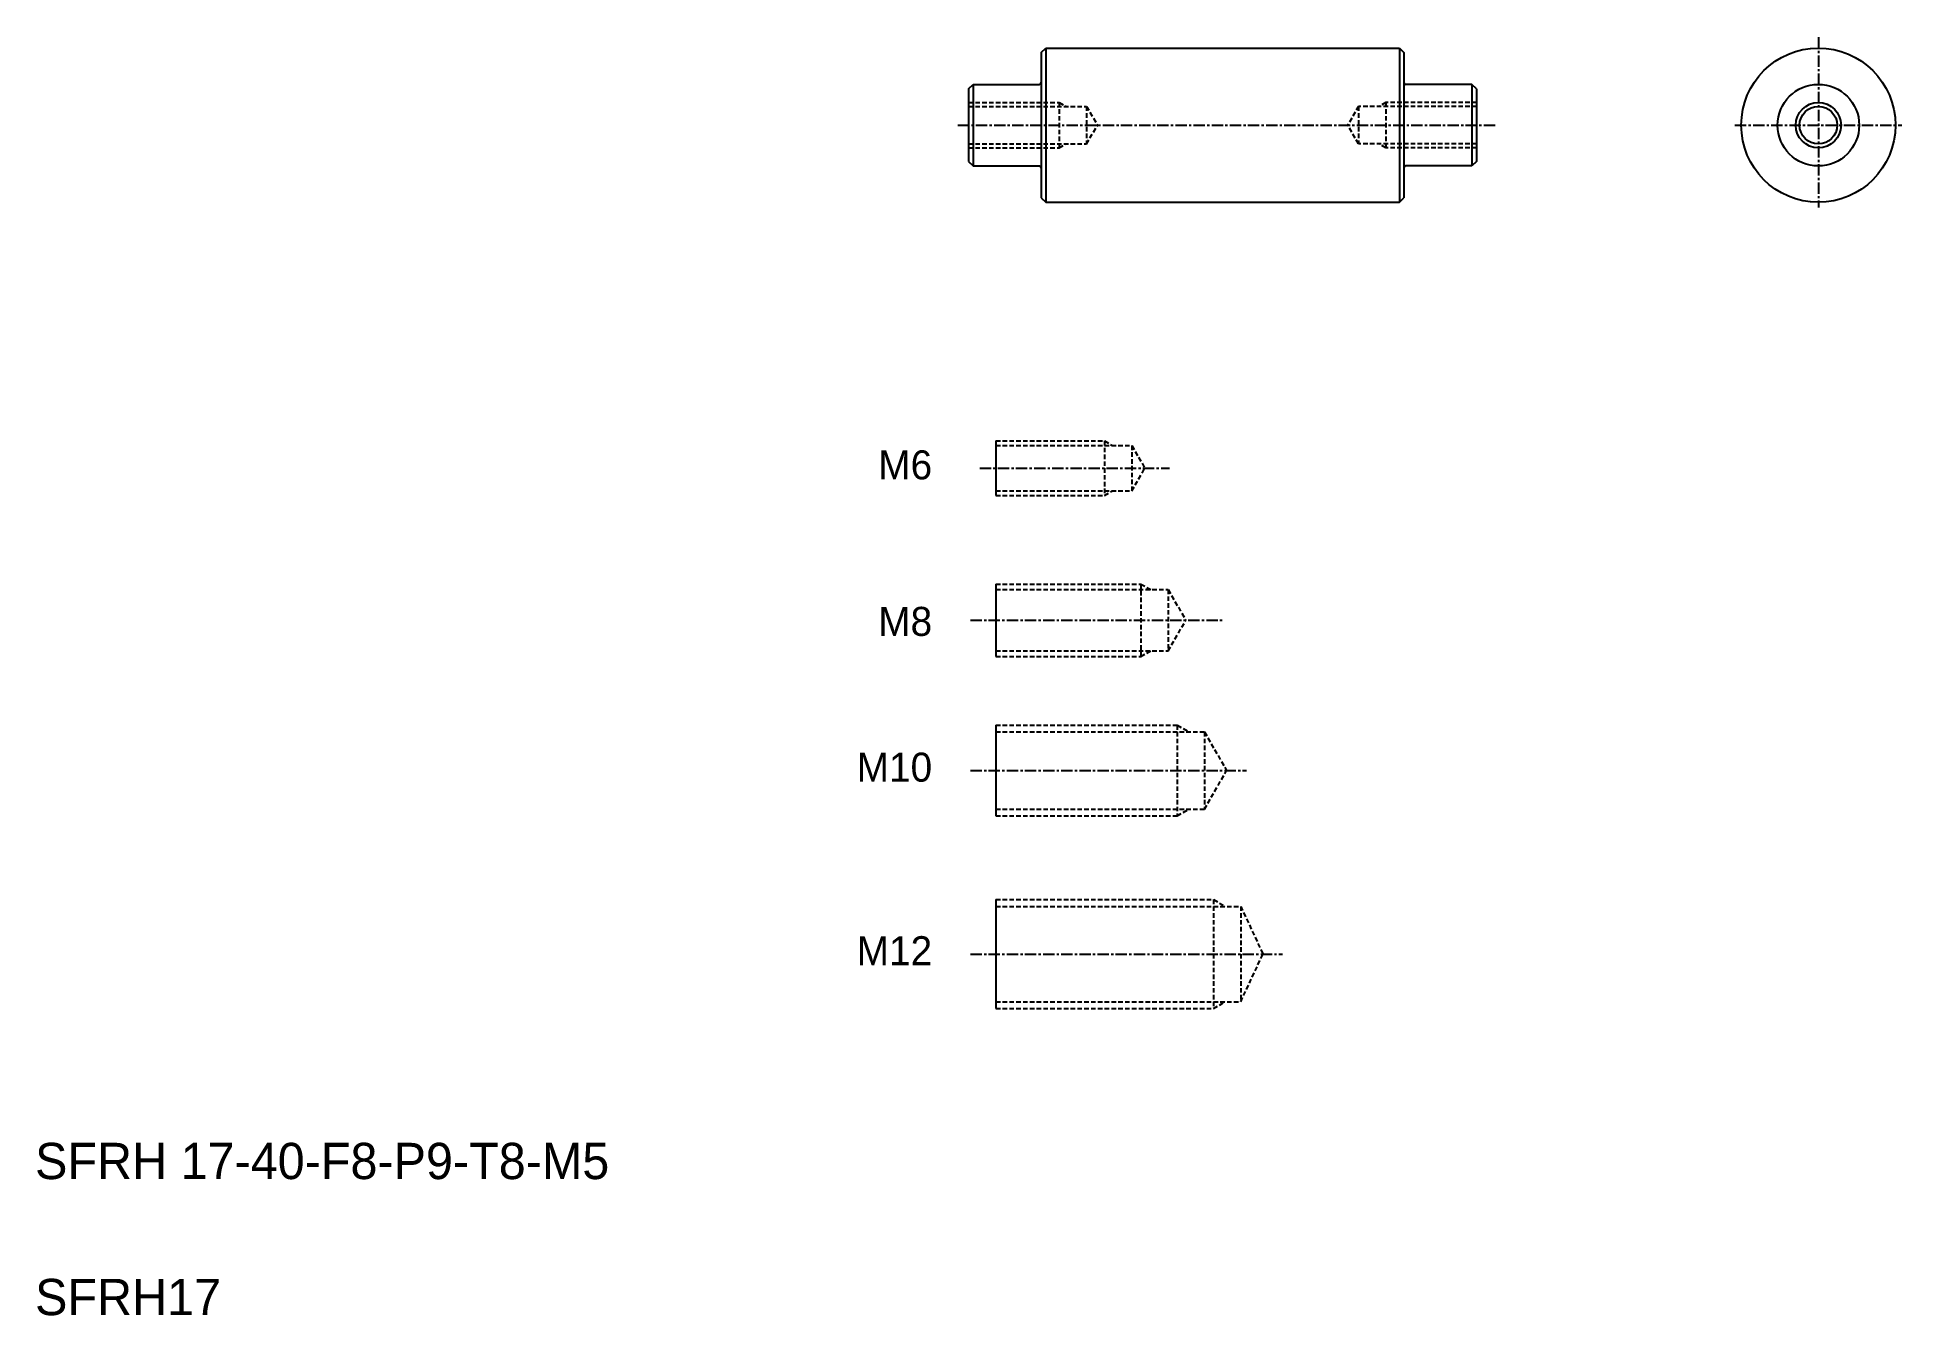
# Model space of a CAD drawing. Extents: x 32 to 238, y 48 to 189.
import ezdxf
from ezdxf.enums import TextEntityAlignment as Align

# ---------------------------------------------------------------- set-up
doc = ezdxf.new("R2010")
doc.units = 0
doc.linetypes.add('CENTER', pattern=[2, 1.25, -0.25, 0.25, -0.25])
doc.linetypes.add('DASHED', pattern=[0.75, 0.5, -0.25])
doc.layers.get('0').update_dxf_attribs({"linetype": 'CONTINUOUS'})
doc.layers.add('CENTER', color=1, linetype='CENTER')

msp = doc.modelspace()

# ---------------------------------------------------------------- linework, layer by layer
at = {"color": 7, "linetype": 'CONTINUOUS'}
for p, q in [((142.99, 186.9), (143.49, 187.4)), ((143.49, 187.4), (182.49, 187.4)), ((143.49, 187.4), (143.49, 170.4)), ((182.49, 187.4), (182.49, 170.4)), ((182.49, 187.4), (182.99, 186.9)), ((142.99, 186.9), (142.99, 170.9)), ((182.99, 186.9), (182.99, 170.9)), ((134.99, 182.9), (135.49, 183.4)), ((135.49, 183.4), (142.79, 183.4)), ((135.49, 183.4), (135.49, 174.4)), ((190.49, 183.4), (183.19, 183.4)), ((190.99, 182.9), (190.49, 183.4)), ((190.49, 183.4), (190.49, 174.4)), ((134.99, 182.9), (134.99, 174.9)), ((134.99, 181.4), (134.99, 177.4)), ((190.99, 182.9), (190.99, 174.9)), ((190.99, 181.4), (190.99, 177.4)), ((134.99, 174.9), (135.49, 174.4)), ((190.99, 174.9), (190.49, 174.4)), ((135.49, 174.4), (142.79, 174.4)), ((190.49, 174.4), (183.19, 174.4)), ((142.99, 170.9), (143.49, 170.4)), ((182.49, 170.4), (182.99, 170.9)), ((143.49, 170.4), (182.49, 170.4)), ((137.99, 144.08), (137.99, 138.08)), ((137.99, 128.31), (137.99, 120.31)), ((137.99, 112.75), (137.99, 102.75)), ((137.99, 93.51), (137.99, 81.51))]:
    msp.add_line(p, q, dxfattribs=at)
at = {"color": 3, "linetype": 'DASHED'}
for p, q in [((134.99, 181.4), (144.99, 181.4)), ((134.99, 180.97), (147.99, 180.97)), ((144.99, 181.4), (144.99, 176.4)), ((144.99, 181.4), (145.74, 180.97)), ((147.99, 180.97), (147.99, 176.84)), ((147.99, 180.97), (149.2, 178.9)), ((177.99, 180.97), (176.77, 178.9)), ((177.99, 180.97), (177.99, 176.84)), ((190.99, 180.97), (177.99, 180.97)), ((180.99, 181.4), (180.24, 180.97)), ((180.99, 181.4), (180.99, 176.4)), ((190.99, 181.4), (180.99, 181.4)), ((147.99, 176.84), (149.2, 178.9)), ((177.99, 176.84), (176.77, 178.9)), ((134.99, 176.84), (147.99, 176.84)), ((144.99, 176.4), (145.74, 176.84)), ((190.99, 176.84), (177.99, 176.84)), ((180.99, 176.4), (180.24, 176.84)), ((134.99, 176.4), (144.99, 176.4)), ((190.99, 176.4), (180.99, 176.4)), ((137.99, 144.08), (149.99, 144.08)), ((149.99, 144.08), (149.99, 138.08)), ((149.99, 144.08), (150.85, 143.58)), ((137.99, 143.58), (152.99, 143.58)), ((152.99, 143.58), (154.43, 141.08)), ((152.99, 143.58), (152.99, 138.58)), ((152.99, 138.58), (154.43, 141.08)), ((137.99, 138.58), (152.99, 138.58)), ((137.99, 138.08), (149.99, 138.08)), ((149.99, 138.08), (150.85, 138.58)), ((137.99, 128.31), (153.99, 128.31)), ((137.99, 127.69), (156.99, 127.69)), ((153.99, 128.31), (155.07, 127.69)), ((153.99, 128.31), (153.99, 120.31)), ((156.99, 127.69), (156.99, 120.94)), ((156.99, 127.69), (158.94, 124.31)), ((156.99, 120.94), (158.94, 124.31)), ((137.99, 120.94), (156.99, 120.94)), ((137.99, 120.31), (153.99, 120.31)), ((153.99, 120.31), (155.07, 120.94)), ((137.99, 112.75), (157.99, 112.75)), ((137.99, 112), (160.99, 112)), ((157.99, 112.75), (157.99, 102.75)), ((157.99, 112.75), (159.29, 112)), ((160.99, 112), (160.99, 103.5)), ((160.99, 112), (163.44, 107.75)), ((160.99, 103.5), (163.44, 107.75)), ((137.99, 103.5), (160.99, 103.5)), ((157.99, 102.75), (159.29, 103.5)), ((137.99, 102.75), (157.99, 102.75)), ((137.99, 93.51), (161.99, 93.51)), ((137.99, 92.76), (164.99, 92.76)), ((161.99, 93.51), (161.99, 81.51)), ((161.99, 93.51), (163.29, 92.76)), ((164.99, 92.76), (164.99, 82.26)), ((164.99, 92.76), (167.44, 87.51)), ((164.99, 82.26), (167.44, 87.51)), ((137.99, 82.26), (164.99, 82.26)), ((161.99, 81.51), (163.29, 82.26)), ((137.99, 81.51), (161.99, 81.51))]:
    msp.add_line(p, q, dxfattribs=at)
at = {"color": 7, "linetype": 'CONTINUOUS'}
for radius in [8.5, 4.5, 2.07]:
    msp.add_circle((228.68, 178.9), radius, dxfattribs=at)
at = {"color": 3}
msp.add_circle((228.68, 178.9), 2.5, dxfattribs=at)
at = {"color": 7, "linetype": 'CONTINUOUS'}
for centre, start, end in [((142.79, 183.6), 270, 0), ((183.19, 183.6), 180, 270), ((142.79, 174.2), 0, 90), ((183.19, 174.2), 90, 180)]:
    msp.add_arc(centre, 0.2, start, end, dxfattribs=at)
at = {"layer": 'CENTER', "color": 1, "linetype": 'CENTER'}
for p, q in [((228.68, 188.59), (228.68, 169.84)), ((133.79, 178.9), (193.24, 178.9)), ((219.48, 178.9), (237.87, 178.9)), ((136.21, 141.08), (157.14, 141.08)), ((135.2, 124.31), (163.1, 124.31)), ((135.2, 107.75), (165.61, 107.75)), ((135.2, 87.51), (169.61, 87.51))]:
    msp.add_line(p, q, dxfattribs=at)

# ---------------------------------------------------------------- texts
at = {"color": 7, "linetype": 'CONTINUOUS'}
for s, p in [('M6', (130.97, 141.45)), ('M8', (130.97, 124.19)), ('M10', (130.97, 108.12)), ('M12', (130.97, 87.88))]:
    msp.add_text(s, height=3.2, dxfattribs=at).set_placement(p, align=Align.MIDDLE_RIGHT)
for s, p in [('SFRH 17-40-F8-P9-T8-M5', (32.06, 62.7)), ('SFRH17', (32.06, 47.7))]:
    msp.add_text(s, height=4, dxfattribs=at).set_placement(p)

doc.saveas('drawing.dxf')
